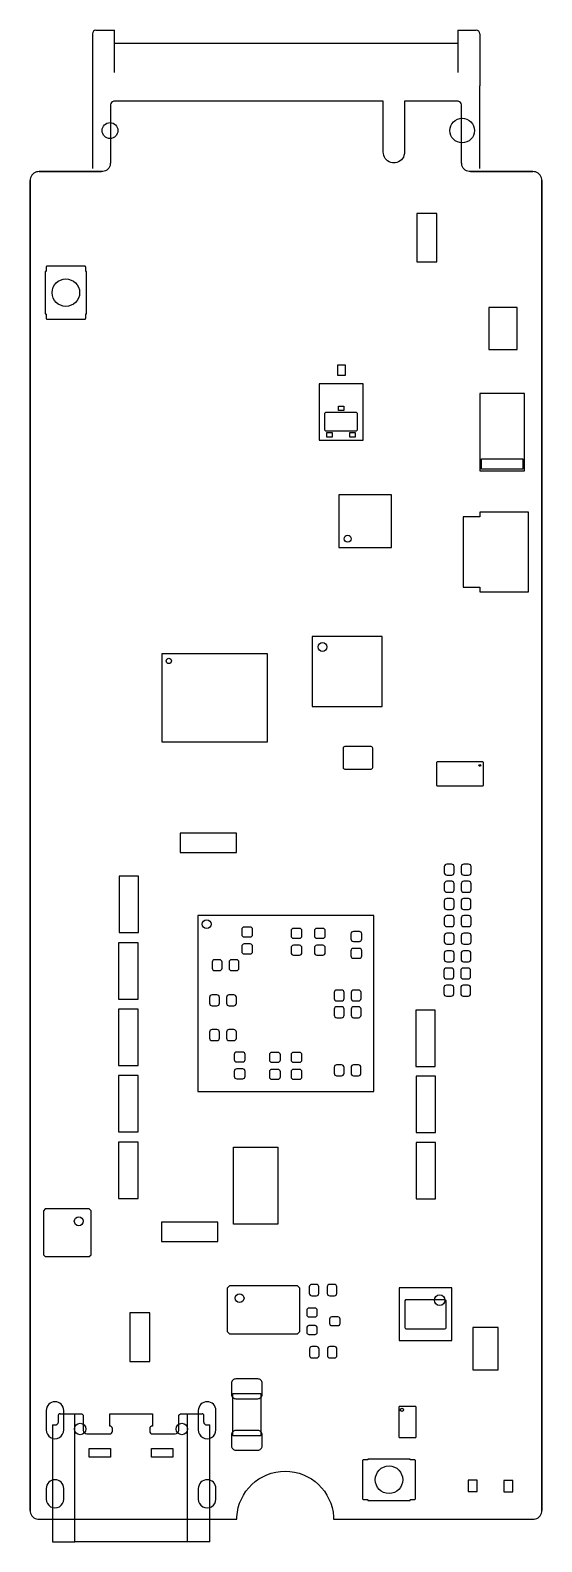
# Model space of a CAD drawing. Header units: millimetres. Extents: x -14.5 to 14.5, y -81.9 to 4.
import ezdxf

# ---------------------------------------------------------------- set-up
doc = ezdxf.new("R2010")
doc.units = ezdxf.units.MM
doc.layers.get('0').update_dxf_attribs({"linetype": 'CONTINUOUS'})

msp = doc.modelspace()

# ---------------------------------------------------------------- linework, layer by layer
for p, q in [((-11, 3.75), (-11, 0.8)), ((-10.8, 3.95), (-9.909, 3.95)), ((-10.05, 3.95), (-9.754, 3.95)), ((-9.754, 1.55), (-9.754, 3.95)), ((9.754, 3.95), (10.05, 3.95)), ((9.754, 3.95), (9.754, 1.55)), ((9.909, 3.95), (10.8, 3.95)), ((11, 3.75), (11, 0.8)), ((9.75, 3.2), (-9.75, 3.2)), ((-11, 0.8), (-11, -1.75)), ((11, -1.75), (11, 0.8)), ((-11, -1.75), (-11, -3.9)), ((11, -3.9), (11, -1.75)), ((-14.03, -4.082), (-10.48, -4.082)), ((10.47, -4.082), (14.02, -4.082)), ((-14.53, -80.132), (-14.53, -4.582)), ((14.52, -4.582), (14.52, -80.132)), ((8.563, -9.21), (8.563, -6.454)), ((-12.836, -74.632), (-11.995, -74.632)), ((-11.995, -81.907), (-11.995, -74.632)), ((-5.615, -74.632), (-4.774, -74.632)), ((-5.615, -74.632), (-5.615, -81.907)), ((-13.275, -75.257), (-13.25, -75.257)), ((-13.275, -75.257), (-13.275, -81.907)), ((-13.25, -75.257), (-13.173, -75.257)), ((-13.173, -75.257), (-13.042, -75.257)), ((-12.948, -74.782), (-12.948, -75.107)), ((-4.662, -75.107), (-4.662, -74.782)), ((-4.568, -75.257), (-4.437, -75.257)), ((-4.437, -75.257), (-4.36, -75.257)), ((-4.36, -75.257), (-4.335, -75.257)), ((-4.335, -81.907), (-4.335, -75.257)), ((-13.275, -81.907), (-11.995, -81.907)), ((-4.335, -81.907), (-5.615, -81.907))]:
    msp.add_line(p, q)
for points in [[(14.086, -80.63, 0.339454), (14.518, -80.198), (14.52, -80.132), (14.52, -4.582), (14.518, -4.516, 0.339454), (14.086, -4.084), (14.02, -4.082), (10.47, -4.082), (10.404, -4.08, -0.339454), (9.972, -3.648), (9.97, -3.582), (9.97, -0.332), (9.968, -0.283, 0.303351), (9.769, -0.084), (9.72, -0.082), (6.72, -0.082), (6.72, -2.982), (6.717, -3.061, -0.339456), (6.199, -3.579), (6.12, -3.582), (6.041, -3.579, -0.339456), (5.523, -3.061), (5.52, -2.982), (5.52, -0.082), (-9.73, -0.082), (-9.779, -0.084, 0.303351), (-9.978, -0.283), (-9.98, -0.332), (-9.98, -3.582), (-9.982, -3.648, -0.339454), (-10.414, -4.08), (-10.48, -4.082), (-14.03, -4.082), (-14.096, -4.084, 0.339454), (-14.528, -4.516), (-14.53, -4.582), (-14.53, -80.132), (-14.528, -80.198, 0.339454), (-14.096, -80.63), (-14.03, -80.632), (-2.797, -80.632), (-2.797, -80.498, -0.945417), (2.694, -80.498), (2.694, -80.632), (14.02, -80.632)], [(-13.68, -9.757), (-13.68, -12.157), (-13.66, -12.157, -0.414214), (-13.63, -12.187), (-13.63, -12.407, 0.414214), (-13.58, -12.457), (-11.43, -12.457, 0.414214), (-11.38, -12.407), (-11.38, -12.187, -0.414214), (-11.35, -12.157), (-11.33, -12.157), (-11.33, -9.757), (-11.35, -9.757, -0.414214), (-11.38, -9.727), (-11.38, -9.507, 0.414214), (-11.43, -9.457), (-13.58, -9.457, 0.414214), (-13.63, -9.507), (-13.63, -9.727, -0.414214), (-13.66, -9.757)], [(3.242, -36.828), (3.242, -37.93, 0.414214), (3.331, -38.019), (4.833, -38.019, 0.414214), (4.922, -37.93), (4.922, -36.828, 0.414214), (4.833, -36.739), (3.331, -36.739, 0.414214)], [(8.986, -43.898, 0.414214), (9.126, -44.038), (9.406, -44.038, 0.414214), (9.546, -43.898), (9.546, -43.558, 0.414214), (9.406, -43.418), (9.126, -43.418, 0.414214), (8.986, -43.558)], [(9.946, -43.898, 0.414214), (10.086, -44.038), (10.366, -44.038, 0.414214), (10.506, -43.898), (10.506, -43.558, 0.414214), (10.366, -43.418), (10.086, -43.418, 0.414214), (9.946, -43.558)], [(8.986, -44.873, 0.414214), (9.126, -45.013), (9.406, -45.013, 0.414214), (9.546, -44.873), (9.546, -44.533, 0.414214), (9.406, -44.393), (9.126, -44.393, 0.414214), (8.986, -44.533)], [(9.946, -44.873, 0.414214), (10.086, -45.013), (10.366, -45.013, 0.414214), (10.506, -44.873), (10.506, -44.533, 0.414214), (10.366, -44.393), (10.086, -44.393, 0.414214), (9.946, -44.533)], [(8.981, -45.848, 0.414214), (9.121, -45.988), (9.401, -45.988, 0.414214), (9.541, -45.848), (9.541, -45.508, 0.414214), (9.401, -45.368), (9.121, -45.368, 0.414214), (8.981, -45.508)], [(9.941, -45.848, 0.414214), (10.081, -45.988), (10.361, -45.988, 0.414214), (10.501, -45.848), (10.501, -45.508, 0.414214), (10.361, -45.368), (10.081, -45.368, 0.414214), (9.941, -45.508)], [(8.986, -46.823, 0.414214), (9.126, -46.963), (9.406, -46.963, 0.414214), (9.546, -46.823), (9.546, -46.483, 0.414214), (9.406, -46.343), (9.126, -46.343, 0.414214), (8.986, -46.483)], [(9.946, -46.823, 0.414214), (10.086, -46.963), (10.366, -46.963, 0.414214), (10.506, -46.823), (10.506, -46.483, 0.414214), (10.366, -46.343), (10.086, -46.343, 0.414214), (9.946, -46.483)], [(-2.519, -47.413, 0.414214), (-2.379, -47.553), (-2.039, -47.553, 0.414214), (-1.899, -47.413), (-1.899, -47.133, 0.414214), (-2.039, -46.993), (-2.379, -46.993, 0.414214), (-2.519, -47.133)], [(0.281, -47.488, 0.414214), (0.421, -47.628), (0.761, -47.628, 0.414214), (0.901, -47.488), (0.901, -47.208, 0.414214), (0.761, -47.068), (0.421, -47.068, 0.414214), (0.281, -47.208)], [(1.606, -47.488, 0.414214), (1.746, -47.628), (2.086, -47.628, 0.414214), (2.226, -47.488), (2.226, -47.208, 0.414214), (2.086, -47.068), (1.746, -47.068, 0.414214), (1.606, -47.208)], [(-2.519, -48.373, 0.414214), (-2.379, -48.513), (-2.039, -48.513, 0.414214), (-1.899, -48.373), (-1.899, -48.093, 0.414214), (-2.039, -47.953), (-2.379, -47.953, 0.414214), (-2.519, -48.093)], [(0.281, -48.448, 0.414214), (0.421, -48.588), (0.761, -48.588, 0.414214), (0.901, -48.448), (0.901, -48.168, 0.414214), (0.761, -48.028), (0.421, -48.028, 0.414214), (0.281, -48.168)], [(1.606, -48.448, 0.414214), (1.746, -48.588), (2.086, -48.588, 0.414214), (2.226, -48.448), (2.226, -48.168, 0.414214), (2.086, -48.028), (1.746, -48.028, 0.414214), (1.606, -48.168)], [(3.681, -47.663, 0.414214), (3.821, -47.803), (4.161, -47.803, 0.414214), (4.301, -47.663), (4.301, -47.383, 0.414214), (4.161, -47.243), (3.821, -47.243, 0.414214), (3.681, -47.383)], [(8.986, -47.823, 0.414214), (9.126, -47.963), (9.406, -47.963, 0.414214), (9.546, -47.823), (9.546, -47.483, 0.414214), (9.406, -47.343), (9.126, -47.343, 0.414214), (8.986, -47.483)], [(9.946, -47.823, 0.414214), (10.086, -47.963), (10.366, -47.963, 0.414214), (10.506, -47.823), (10.506, -47.483, 0.414214), (10.366, -47.343), (10.086, -47.343, 0.414214), (9.946, -47.483)], [(-4.199, -49.323, 0.414214), (-4.059, -49.463), (-3.779, -49.463, 0.414214), (-3.639, -49.323), (-3.639, -48.983, 0.414214), (-3.779, -48.843), (-4.059, -48.843, 0.414214), (-4.199, -48.983)], [(-3.239, -49.323, 0.414214), (-3.099, -49.463), (-2.819, -49.463, 0.414214), (-2.679, -49.323), (-2.679, -48.983, 0.414214), (-2.819, -48.843), (-3.099, -48.843, 0.414214), (-3.239, -48.983)], [(3.681, -48.623, 0.414214), (3.821, -48.763), (4.161, -48.763, 0.414214), (4.301, -48.623), (4.301, -48.343, 0.414214), (4.161, -48.203), (3.821, -48.203, 0.414214), (3.681, -48.343)], [(8.981, -48.823, 0.414214), (9.121, -48.963), (9.401, -48.963, 0.414214), (9.541, -48.823), (9.541, -48.483, 0.414214), (9.401, -48.343), (9.121, -48.343, 0.414214), (8.981, -48.483)], [(9.941, -48.823, 0.414214), (10.081, -48.963), (10.361, -48.963, 0.414214), (10.501, -48.823), (10.501, -48.483, 0.414214), (10.361, -48.343), (10.081, -48.343, 0.414214), (9.941, -48.483)], [(8.961, -49.798, 0.414214), (9.101, -49.938), (9.381, -49.938, 0.414214), (9.521, -49.798), (9.521, -49.458, 0.414214), (9.381, -49.318), (9.101, -49.318, 0.414214), (8.961, -49.458)], [(9.921, -49.798, 0.414214), (10.061, -49.938), (10.341, -49.938, 0.414214), (10.481, -49.798), (10.481, -49.458, 0.414214), (10.341, -49.318), (10.061, -49.318, 0.414214), (9.921, -49.458)], [(2.736, -51.048, 0.414214), (2.876, -51.188), (3.156, -51.188, 0.414214), (3.296, -51.048), (3.296, -50.708, 0.414214), (3.156, -50.568), (2.876, -50.568, 0.414214), (2.736, -50.708)], [(3.696, -51.048, 0.414214), (3.836, -51.188), (4.116, -51.188, 0.414214), (4.256, -51.048), (4.256, -50.708, 0.414214), (4.116, -50.568), (3.836, -50.568, 0.414214), (3.696, -50.708)], [(8.961, -50.773, 0.414214), (9.101, -50.913), (9.381, -50.913, 0.414214), (9.521, -50.773), (9.521, -50.433, 0.414214), (9.381, -50.293), (9.101, -50.293, 0.414214), (8.961, -50.433)], [(9.921, -50.773, 0.414214), (10.061, -50.913), (10.341, -50.913, 0.414214), (10.481, -50.773), (10.481, -50.433, 0.414214), (10.341, -50.293), (10.061, -50.293, 0.414214), (9.921, -50.433)], [(-4.344, -51.323, 0.414214), (-4.204, -51.463), (-3.924, -51.463, 0.414214), (-3.784, -51.323), (-3.784, -50.983, 0.414214), (-3.924, -50.843), (-4.204, -50.843, 0.414214), (-4.344, -50.983)], [(-3.384, -51.323, 0.414214), (-3.244, -51.463), (-2.964, -51.463, 0.414214), (-2.824, -51.323), (-2.824, -50.983, 0.414214), (-2.964, -50.843), (-3.244, -50.843, 0.414214), (-3.384, -50.983)], [(2.736, -51.998, 0.414214), (2.876, -52.138), (3.156, -52.138, 0.414214), (3.296, -51.998), (3.296, -51.658, 0.414214), (3.156, -51.518), (2.876, -51.518, 0.414214), (2.736, -51.658)], [(3.696, -51.998, 0.414214), (3.836, -52.138), (4.116, -52.138, 0.414214), (4.256, -51.998), (4.256, -51.658, 0.414214), (4.116, -51.518), (3.836, -51.518, 0.414214), (3.696, -51.658)], [(-4.344, -53.298, 0.414214), (-4.204, -53.438), (-3.924, -53.438, 0.414214), (-3.784, -53.298), (-3.784, -52.958, 0.414214), (-3.924, -52.818), (-4.204, -52.818, 0.414214), (-4.344, -52.958)], [(-3.384, -53.298, 0.414214), (-3.244, -53.438), (-2.964, -53.438, 0.414214), (-2.824, -53.298), (-2.824, -52.958, 0.414214), (-2.964, -52.818), (-3.244, -52.818, 0.414214), (-3.384, -52.958)], [(-2.944, -54.508, 0.414214), (-2.804, -54.648), (-2.464, -54.648, 0.414214), (-2.324, -54.508), (-2.324, -54.228, 0.414214), (-2.464, -54.088), (-2.804, -54.088, 0.414214), (-2.944, -54.228)], [(-0.944, -54.533, 0.414214), (-0.804, -54.673), (-0.464, -54.673, 0.414214), (-0.324, -54.533), (-0.324, -54.253, 0.414214), (-0.464, -54.113), (-0.804, -54.113, 0.414214), (-0.944, -54.253)], [(0.281, -54.533, 0.414214), (0.421, -54.673), (0.761, -54.673, 0.414214), (0.901, -54.533), (0.901, -54.253, 0.414214), (0.761, -54.113), (0.421, -54.113, 0.414214), (0.281, -54.253)], [(2.731, -55.298, 0.414214), (2.871, -55.438), (3.151, -55.438, 0.414214), (3.291, -55.298), (3.291, -54.958, 0.414214), (3.151, -54.818), (2.871, -54.818, 0.414214), (2.731, -54.958)], [(3.691, -55.298, 0.414214), (3.831, -55.438), (4.111, -55.438, 0.414214), (4.251, -55.298), (4.251, -54.958, 0.414214), (4.111, -54.818), (3.831, -54.818, 0.414214), (3.691, -54.958)], [(-2.944, -55.468, 0.414214), (-2.804, -55.608), (-2.464, -55.608, 0.414214), (-2.324, -55.468), (-2.324, -55.188, 0.414214), (-2.464, -55.048), (-2.804, -55.048, 0.414214), (-2.944, -55.188)], [(-0.944, -55.493, 0.414214), (-0.804, -55.633), (-0.464, -55.633, 0.414214), (-0.324, -55.493), (-0.324, -55.213, 0.414214), (-0.464, -55.073), (-0.804, -55.073, 0.414214), (-0.944, -55.213)], [(0.281, -55.493, 0.414214), (0.421, -55.633), (0.761, -55.633, 0.414214), (0.901, -55.493), (0.901, -55.213, 0.414214), (0.761, -55.073), (0.421, -55.073, 0.414214), (0.281, -55.213)], [(1.32, -67.797, 0.414207), (1.455, -67.932), (1.725, -67.932, 0.414207), (1.86, -67.797), (1.86, -67.427, 0.414207), (1.725, -67.292), (1.455, -67.292, 0.414207), (1.32, -67.427)], [(2.34, -67.797, 0.414207), (2.475, -67.932), (2.745, -67.932, 0.414207), (2.88, -67.797), (2.88, -67.427, 0.414207), (2.745, -67.292), (2.475, -67.292, 0.414207), (2.34, -67.427)], [(1.17, -69.007, 0.414208), (1.295, -69.132), (1.645, -69.132, 0.414208), (1.77, -69.007), (1.77, -68.757, 0.414208), (1.645, -68.632), (1.295, -68.632, 0.414208), (1.17, -68.757)], [(6.745, -69.732, 0.357802), (6.805, -69.806), (9.02, -69.807, 0.357802), (9.094, -69.747), (9.095, -68.232, 0.357802), (9.035, -68.158), (6.82, -68.157, 0.357802), (6.746, -68.217)], [(2.47, -69.507, 0.414208), (2.595, -69.632), (2.945, -69.632, 0.414208), (3.07, -69.507), (3.07, -69.257, 0.414208), (2.945, -69.132), (2.595, -69.132, 0.414208), (2.47, -69.257)], [(1.17, -70.007, 0.414208), (1.295, -70.132), (1.645, -70.132, 0.414208), (1.77, -70.007), (1.77, -69.757, 0.414208), (1.645, -69.632), (1.295, -69.632, 0.414208), (1.17, -69.757)], [(1.33, -71.327, 0.414207), (1.465, -71.462), (1.735, -71.462, 0.414207), (1.87, -71.327), (1.87, -70.957, 0.414207), (1.735, -70.822), (1.465, -70.822, 0.414207), (1.33, -70.957)], [(2.35, -71.327, 0.414207), (2.485, -71.462), (2.755, -71.462, 0.414207), (2.89, -71.327), (2.89, -70.957, 0.414207), (2.755, -70.822), (2.485, -70.822, 0.414207), (2.35, -70.957)], [(-3.105, -73.532, 0.414216), (-2.855, -73.782), (-1.605, -73.782, 0.414216), (-1.355, -73.532), (-1.355, -72.907, 0.414216), (-1.605, -72.657), (-2.855, -72.657, 0.414216), (-3.105, -72.907)], [(-12.625, -74.452, 0.999999), (-13.625, -74.452), (-13.625, -75.552, 1.000002), (-12.625, -75.552)], [(-6.295, -75.782, 0.414213), (-6.095, -75.582), (-6.095, -74.782, -0.414213), (-5.945, -74.632), (-5.615, -74.632), (-5.615, -81.907), (-11.995, -81.907), (-11.995, -74.632), (-11.665, -74.632, -0.414214), (-11.515, -74.782), (-11.515, -75.582, 0.414213), (-11.315, -75.782), (-10.015, -75.782, 0.414213), (-9.865, -75.632), (-9.865, -75.482, 0.41458), (-10.015, -75.332), (-10.015, -74.632), (-7.595, -74.632), (-7.595, -75.332, 0.414302), (-7.745, -75.482), (-7.745, -75.632, 0.414213), (-7.595, -75.782)], [(-3.985, -74.452, 0.999999), (-4.985, -74.452), (-4.985, -75.552, 1.000002), (-3.985, -75.552)], [(-3.105, -76.457, 0.414216), (-2.855, -76.707), (-1.605, -76.707, 0.414216), (-1.355, -76.457), (-1.355, -75.832, 0.414216), (-1.605, -75.582), (-2.855, -75.582, 0.414216), (-3.105, -75.832)], [(7.045, -77.207), (4.645, -77.207), (4.645, -77.227, -0.414214), (4.615, -77.257), (4.395, -77.257, 0.414214), (4.345, -77.307), (4.345, -79.457, 0.414214), (4.395, -79.507), (4.615, -79.507, -0.414214), (4.645, -79.537), (4.645, -79.557), (7.045, -79.557), (7.045, -79.537, -0.414214), (7.075, -79.507), (7.295, -79.507, 0.414214), (7.345, -79.457), (7.345, -77.307, 0.414214), (7.295, -77.257), (7.075, -77.257, -0.414214), (7.045, -77.227)], [(-12.625, -78.882, 0.999999), (-13.625, -78.882), (-13.625, -79.482, 1.000002), (-12.625, -79.482)], [(-3.985, -78.882, 0.999999), (-4.985, -78.882), (-4.985, -79.482, 1.000002), (-3.985, -79.482)]]:
    msp.add_lwpolyline(points, format="xyb", close=True)
for points in [[(7.427, -6.454), (7.427, -9.21), (8.563, -9.21), (8.563, -6.454)], [(11.52, -14.194), (13.12, -14.194), (13.12, -11.794), (11.52, -11.794)], [(2.935, -15.057), (3.355, -15.057), (3.355, -15.657), (2.935, -15.657)], [(1.87, -19.332), (4.37, -19.332), (4.37, -16.132), (1.87, -16.132)], [(13.534, -16.688), (11.006, -16.688), (11.006, -21.076), (13.534, -21.076)], [(4.039, -17.793), (4.039, -18.771), (3.984, -18.826), (2.256, -18.826), (2.201, -18.771), (2.201, -17.793), (2.256, -17.738), (3.984, -17.738)], [(3.27, -17.407), (3.27, -17.657), (2.97, -17.657), (2.97, -17.407)], [(2.32, -19.157), (2.32, -18.907), (2.62, -18.907), (2.62, -19.157)], [(3.62, -19.157), (3.62, -18.907), (3.92, -18.907), (3.92, -19.157)], [(11.092, -20.99), (11.092, -20.39), (13.448, -20.39), (13.448, -20.99)], [(2.995, -22.432), (2.995, -25.432), (5.995, -25.432), (5.995, -22.432)], [(13.765, -27.942), (13.765, -23.422), (11.004, -23.422), (11.004, -23.682), (10.065, -23.682), (10.065, -27.682), (11.004, -27.682), (11.004, -27.942)], [(5.46, -30.492), (1.48, -30.492), (1.48, -34.472), (5.46, -34.472)], [(-7.059, -31.473), (-7.059, -36.473), (-1.059, -36.473), (-1.059, -31.473)], [(11.204, -38.941), (11.204, -37.648), (11.167, -37.611), (8.573, -37.611), (8.536, -37.648), (8.536, -38.941), (8.573, -38.978), (11.167, -38.978)], [(-2.809, -41.653), (-6.009, -41.653), (-6.009, -42.753), (-2.809, -42.753)], [(-9.484, -44.103), (-9.484, -47.303), (-8.384, -47.303), (-8.384, -44.103)], [(4.991, -46.328), (-5.009, -46.328), (-5.009, -56.328), (4.991, -56.328)], [(-9.509, -47.878), (-9.509, -51.078), (-8.409, -51.078), (-8.409, -47.878)], [(-9.509, -51.653), (-9.509, -54.853), (-8.409, -54.853), (-8.409, -51.653)], [(8.466, -54.903), (8.466, -51.703), (7.366, -51.703), (7.366, -54.903)], [(-9.509, -55.428), (-9.509, -58.628), (-8.409, -58.628), (-8.409, -55.428)], [(8.491, -58.653), (8.491, -55.453), (7.391, -55.453), (7.391, -58.653)], [(-9.509, -59.203), (-9.509, -62.403), (-8.409, -62.403), (-8.409, -59.203)], [(8.491, -62.428), (8.491, -59.228), (7.391, -59.228), (7.391, -62.428)], [(-2.994, -59.488), (-0.466, -59.488), (-0.466, -63.876), (-2.994, -63.876)], [(-11.076, -65.609), (-11.076, -63.105), (-11.178, -63.003), (-13.682, -63.003), (-13.784, -63.105), (-13.784, -65.609), (-13.682, -65.711), (-11.178, -65.711)], [(-7.084, -64.853), (-3.884, -64.853), (-3.884, -63.753), (-7.084, -63.753)], [(0.65, -67.372), (-3.21, -67.372), (-3.34, -67.502), (-3.34, -69.962), (-3.21, -70.092), (0.65, -70.092), (0.78, -69.962), (0.78, -67.502)], [(9.41, -70.472), (9.41, -67.492), (6.43, -67.492), (6.43, -70.472)], [(-7.737, -71.66), (-7.737, -68.904), (-8.873, -68.904), (-8.873, -71.66)], [(10.6, -72.142), (12.04, -72.142), (12.04, -69.742), (10.6, -69.742)], [(-1.43, -75.882), (-3.03, -75.882), (-3.03, -73.482), (-1.43, -73.482)], [(6.419, -74.228), (6.394, -74.254), (6.394, -75.955), (6.419, -75.981), (7.371, -75.981), (7.396, -75.955), (7.396, -74.254), (7.371, -74.228)], [(-11.188, -76.607), (-9.974, -76.607), (-9.974, -77.107), (-11.188, -77.107)], [(-7.637, -76.607), (-6.423, -76.607), (-6.423, -77.107), (-7.637, -77.107)], [(10.845, -78.417), (10.345, -78.417), (10.345, -79.047), (10.845, -79.047)], [(12.87, -78.435), (12.37, -78.435), (12.37, -79.065), (12.87, -79.065)]]:
    msp.add_lwpolyline(points, close=True)
for centre, radius in [((-10, -1.75), 0.45), ((10, -1.75), 0.7), ((-12.505, -10.957), 0.78), ((3.495, -24.932), 0.2), ((2.07, -31.082), 0.25), ((-6.659, -31.873), 0.15), ((11.004, -37.811), 0.05), ((-4.509, -46.828), 0.25), ((-11.776, -63.703), 0.25), ((-2.64, -68.072), 0.25), ((8.72, -68.182), 0.3), ((6.579, -74.413), 0.0926), ((-11.695, -75.502), 0.325), ((-5.915, -75.502), 0.325), ((5.845, -78.382), 0.78)]:
    msp.add_circle(centre, radius)
for centre, radius, start, end in [((-10.8, 3.75), 0.2, 90, 180), ((10.8, 3.75), 0.2, 0, 90), ((-14.03, -4.582), 0.502, 97.50001, 172.49999), ((14.02, -4.582), 0.502, 7.50001, 82.49999)]:
    msp.add_arc(centre, radius, start, end)
for points, knots in [([(-12.836, -74.632), (-12.836, -74.632), (-12.836, -74.632), (-12.851, -74.632), (-12.866, -74.636), (-12.894, -74.651), (-12.907, -74.662), (-12.926, -74.689), (-12.934, -74.706), (-12.945, -74.743), (-12.948, -74.763), (-12.948, -74.782)], [0.02361714, 0.02361714, 0.02361714, 0.02361714, 0.02361886, 0.02361886, 0.02949569, 0.02949569, 0.03537252, 0.03537252, 0.04106143, 0.04106143, 0.04675031, 0.04675031, 0.04675031, 0.04675031]), ([(-4.662, -74.782), (-4.662, -74.763), (-4.665, -74.743), (-4.675, -74.707), (-4.683, -74.69), (-4.702, -74.663), (-4.715, -74.651), (-4.743, -74.636), (-4.759, -74.632), (-4.774, -74.632)], [0, 0, 0, 0, 0.00562825, 0.00562825, 0.0112565, 0.0112565, 0.01719396, 0.01719396, 0.0231224, 0.0231224, 0.0231224, 0.0231224]), ([(-12.948, -75.107), (-12.948, -75.126), (-12.95, -75.146), (-12.96, -75.183), (-12.968, -75.2), (-12.986, -75.226), (-12.996, -75.238), (-13.019, -75.253), (-13.031, -75.257), (-13.042, -75.257)], [-0.09076558, -0.09076558, -0.09076558, -0.09076558, -0.08510878, -0.08510878, -0.07945132, -0.07945132, -0.07373146, -0.07373146, -0.06801529, -0.06801529, -0.06801529, -0.06801529]), ([(-4.568, -75.257), (-4.579, -75.257), (-4.591, -75.253), (-4.614, -75.238), (-4.624, -75.226), (-4.642, -75.2), (-4.649, -75.183), (-4.66, -75.146), (-4.662, -75.126), (-4.662, -75.107)], [-0.02275454, -0.02275454, -0.02275454, -0.02275454, -0.01705325, -0.01705325, -0.01135184, -0.01135184, -0.00567592, -0.00567592, -0.00000077, -0.00000077, -0.00000077, -0.00000077])]:
    msp.add_open_spline(points, degree=3, knots=knots)

doc.saveas('drawing.dxf')
